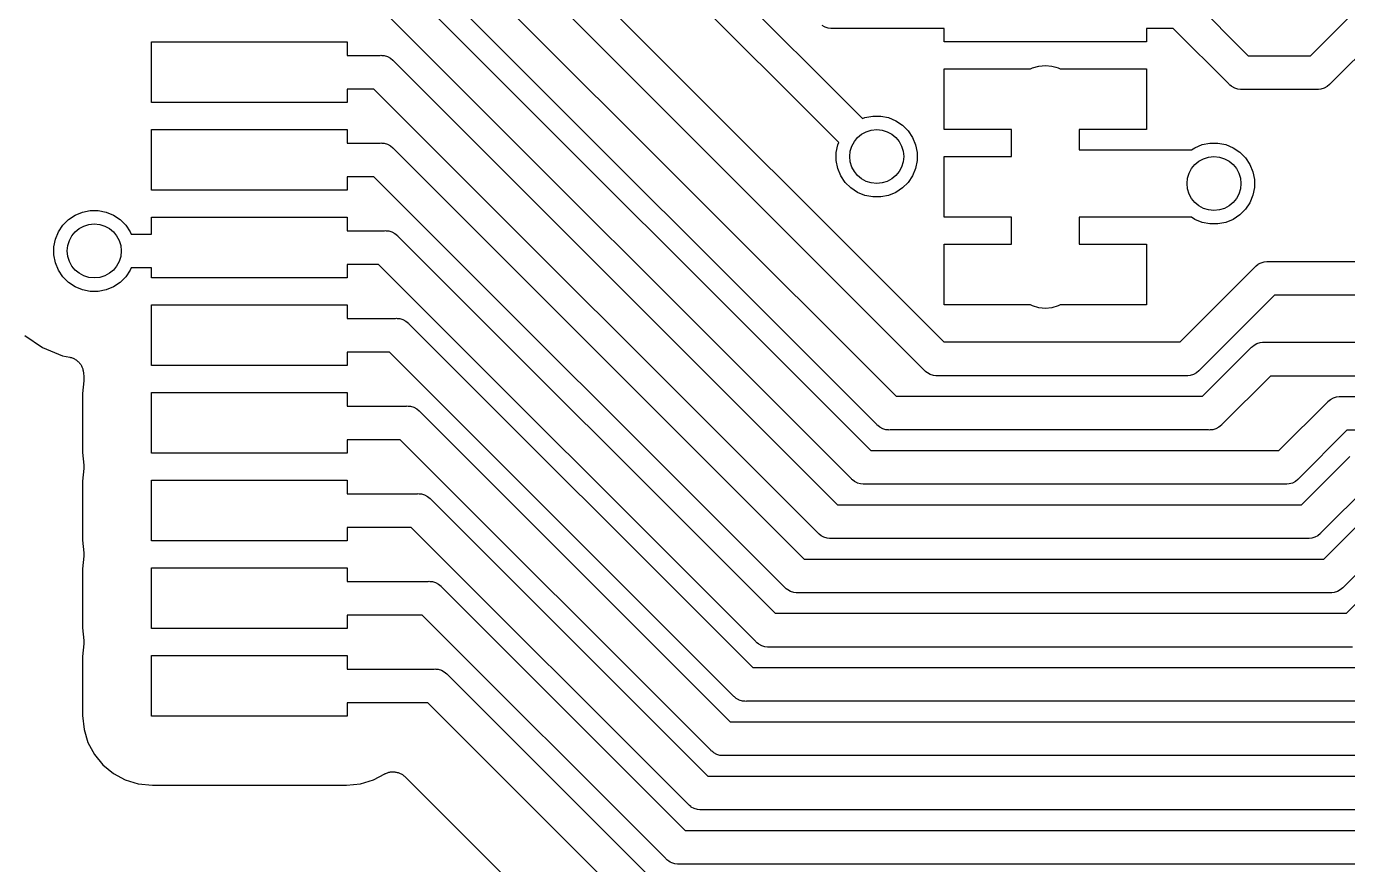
# Model space of a CAD drawing. Extents: x 3.61 to 7.55, y -5.8 to -3.38.
# Drawn here: x 5.0196 to 5.4051, y -4.9941 to -4.7494 of the extents above; entities that cross this region are included whole.
import ezdxf

# ---------------------------------------------------------------- set-up
doc = ezdxf.new("R2010")
doc.units = 0
doc.header["$MEASUREMENT"] = 0
doc.layers.add('BLACK', color=7, linetype='CONTINUOUS')

msp = doc.modelspace()

# ---------------------------------------------------------------- linework, layer by layer
at = {"layer": 'BLACK', "linetype": 'CONTINUOUS'}
for p, q in [((5.12017, -4.6329), (5.25956, -4.77228)), ((5.2526, -4.77924), (5.11194, -4.63859)), ((5.16229, -4.71653), (5.28729, -4.84154)), ((5.13748, -4.72146), (5.2734, -4.85738)), ((5.2816, -4.84977), (5.15406, -4.72222)), ((5.26771, -4.86561), (5.12925, -4.72715)), ((5.12668, -4.7339), (5.26601, -4.87322)), ((5.26032, -4.88145), (5.12099, -4.74213)), ((5.35995, -4.74177), (5.37615, -4.75797)), ((5.39434, -4.75797), (5.40804, -4.74427)), ((5.25244, -4.74953), (5.25181, -4.74919)), ((5.25266, -4.74965), (5.25244, -4.74953)), ((5.25359, -4.74993), (5.25266, -4.74965)), ((5.25432, -4.75), (5.25359, -4.74993)), ((5.25456, -4.75002), (5.25432, -4.75)), ((5.25432, -4.75), (5.25432, -4.75)), ((5.2548, -4.75), (5.25456, -4.75002)), ((5.2874, -4.75), (5.2548, -4.75)), ((5.2874, -4.75394), (5.2874, -4.75)), ((5.35426, -4.75), (5.34646, -4.75)), ((5.34646, -4.75), (5.34646, -4.75394)), ((5.37046, -4.7662), (5.35426, -4.75)), ((5.0561, -4.77165), (5.0561, -4.75394)), ((5.0561, -4.75394), (5.11319, -4.75394)), ((5.11319, -4.75394), (5.11319, -4.75787)), ((5.34646, -4.75394), (5.2874, -4.75394)), ((5.41373, -4.7525), (5.40003, -4.7662)), ((5.11319, -4.75787), (5.12279, -4.75787)), ((5.12279, -4.75787), (5.12303, -4.75785)), ((5.12303, -4.75785), (5.12327, -4.75787)), ((5.12327, -4.75787), (5.12327, -4.75787)), ((5.12327, -4.75787), (5.124, -4.75795)), ((5.124, -4.75795), (5.12492, -4.75823)), ((5.12492, -4.75823), (5.12578, -4.75868)), ((5.12578, -4.75868), (5.12653, -4.7593)), ((5.12653, -4.7593), (5.12668, -4.75949)), ((5.12668, -4.75949), (5.25626, -4.88906)), ((5.31262, -4.76181), (5.31314, -4.76153)), ((5.31314, -4.76153), (5.315, -4.76097)), ((5.315, -4.76097), (5.31693, -4.76078)), ((5.31693, -4.76078), (5.31886, -4.76097)), ((5.31886, -4.76097), (5.32002, -4.76132)), ((5.32002, -4.76132), (5.32071, -4.76153)), ((5.32071, -4.76153), (5.32124, -4.76181)), ((5.37615, -4.75797), (5.39434, -4.75797)), ((5.2874, -4.77953), (5.2874, -4.76181)), ((5.2874, -4.76181), (5.31262, -4.76181)), ((5.32124, -4.76181), (5.34646, -4.76181)), ((5.34646, -4.76181), (5.34646, -4.77953)), ((5.12099, -4.76772), (5.11319, -4.76772)), ((5.11319, -4.76772), (5.11319, -4.77165)), ((5.25057, -4.89729), (5.12099, -4.76772)), ((5.37061, -4.76639), (5.37046, -4.7662)), ((5.3708, -4.76654), (5.37061, -4.76639)), ((5.37124, -4.7669), (5.3708, -4.76654)), ((5.3708, -4.76654), (5.3708, -4.76654)), ((5.37136, -4.767), (5.37124, -4.7669)), ((5.37222, -4.76746), (5.37136, -4.767)), ((5.37315, -4.76774), (5.37222, -4.76746)), ((5.37387, -4.76781), (5.37315, -4.76774)), ((5.37411, -4.76784), (5.37387, -4.76781)), ((5.37387, -4.76781), (5.37387, -4.76781)), ((5.37435, -4.76781), (5.37411, -4.76784)), ((5.39614, -4.76781), (5.37435, -4.76781)), ((5.39638, -4.76784), (5.39614, -4.76781)), ((5.39662, -4.76781), (5.39638, -4.76784)), ((5.39734, -4.76774), (5.39662, -4.76781)), ((5.39662, -4.76781), (5.39662, -4.76781)), ((5.39827, -4.76746), (5.39734, -4.76774)), ((5.39913, -4.767), (5.39827, -4.76746)), ((5.39988, -4.76639), (5.39913, -4.767)), ((5.40003, -4.7662), (5.39988, -4.76639)), ((5.11319, -4.77165), (5.0561, -4.77165)), ((5.25956, -4.77228), (5.25956, -4.77228)), ((5.25956, -4.77228), (5.2636, -4.77632)), ((5.2636, -4.77632), (5.26427, -4.77604)), ((5.26427, -4.77604), (5.26655, -4.77559)), ((5.26655, -4.77559), (5.26888, -4.77559)), ((5.26888, -4.77559), (5.27116, -4.77604)), ((5.27116, -4.77604), (5.27331, -4.77693)), ((5.27331, -4.77693), (5.27525, -4.77823)), ((5.0561, -4.79724), (5.0561, -4.77953)), ((5.0561, -4.77953), (5.11319, -4.77953)), ((5.11319, -4.77953), (5.11319, -4.78346)), ((5.25664, -4.78328), (5.2526, -4.77924)), ((5.2526, -4.77924), (5.2526, -4.77924)), ((5.27525, -4.77823), (5.27689, -4.77987)), ((5.27689, -4.77987), (5.27818, -4.78181)), ((5.30709, -4.77953), (5.2874, -4.77953)), ((5.30709, -4.7874), (5.30709, -4.77953)), ((5.34646, -4.77953), (5.32677, -4.77953)), ((5.32677, -4.77953), (5.32677, -4.78543)), ((5.11319, -4.78346), (5.12279, -4.78346)), ((5.12279, -4.78346), (5.12303, -4.78344)), ((5.12303, -4.78344), (5.12327, -4.78346)), ((5.12327, -4.78346), (5.12327, -4.78346)), ((5.12327, -4.78346), (5.124, -4.78354)), ((5.124, -4.78354), (5.12492, -4.78382)), ((5.12492, -4.78382), (5.12578, -4.78427)), ((5.12578, -4.78427), (5.12653, -4.78489)), ((5.25591, -4.78624), (5.25636, -4.78396)), ((5.25636, -4.78396), (5.25664, -4.78328)), ((5.27818, -4.78181), (5.27907, -4.78396)), ((5.27907, -4.78396), (5.27953, -4.78624)), ((5.36055, -4.78481), (5.3627, -4.78392)), ((5.3627, -4.78392), (5.36498, -4.78346)), ((5.36498, -4.78346), (5.36731, -4.78346)), ((5.36731, -4.78346), (5.36959, -4.78392)), ((5.36959, -4.78392), (5.37174, -4.78481)), ((5.12653, -4.78489), (5.12668, -4.78508)), ((5.12668, -4.78508), (5.24651, -4.90491)), ((5.25591, -4.78856), (5.25591, -4.78624)), ((5.25636, -4.79085), (5.25591, -4.78856)), ((5.27953, -4.78856), (5.27907, -4.79085)), ((5.27953, -4.78624), (5.27953, -4.78856)), ((5.2874, -4.80512), (5.2874, -4.7874)), ((5.2874, -4.7874), (5.30709, -4.7874)), ((5.32677, -4.78543), (5.35961, -4.78543)), ((5.35961, -4.78543), (5.36055, -4.78481)), ((5.37174, -4.78481), (5.37367, -4.7861)), ((5.37367, -4.7861), (5.37532, -4.78775)), ((5.37532, -4.78775), (5.37661, -4.78968)), ((5.25725, -4.793), (5.25636, -4.79085)), ((5.27907, -4.79085), (5.27818, -4.793)), ((5.37661, -4.78968), (5.3775, -4.79183)), ((5.3775, -4.79183), (5.37795, -4.79411)), ((5.12099, -4.79331), (5.11319, -4.79331)), ((5.11319, -4.79331), (5.11319, -4.79724)), ((5.24082, -4.91314), (5.12099, -4.79331)), ((5.25854, -4.79493), (5.25725, -4.793)), ((5.26019, -4.79658), (5.25854, -4.79493)), ((5.27689, -4.79493), (5.27525, -4.79658)), ((5.27818, -4.793), (5.27689, -4.79493)), ((5.37795, -4.79411), (5.37795, -4.79644)), ((5.11319, -4.79724), (5.0561, -4.79724)), ((5.26212, -4.79787), (5.26019, -4.79658)), ((5.26427, -4.79876), (5.26212, -4.79787)), ((5.26655, -4.79921), (5.26427, -4.79876)), ((5.26888, -4.79921), (5.26655, -4.79921)), ((5.27116, -4.79876), (5.26888, -4.79921)), ((5.27331, -4.79787), (5.27116, -4.79876)), ((5.27525, -4.79658), (5.27331, -4.79787)), ((5.3775, -4.79872), (5.37661, -4.80087)), ((5.37795, -4.79644), (5.3775, -4.79872)), ((5.03378, -4.80449), (5.03592, -4.8036)), ((5.03592, -4.8036), (5.03821, -4.80315)), ((5.03821, -4.80315), (5.04053, -4.80315)), ((5.04053, -4.80315), (5.04282, -4.8036)), ((5.04282, -4.8036), (5.04496, -4.80449)), ((5.37532, -4.8028), (5.37367, -4.80445)), ((5.37661, -4.80087), (5.37532, -4.8028)), ((5.0289, -4.80937), (5.0302, -4.80743)), ((5.0302, -4.80743), (5.03184, -4.80579)), ((5.03184, -4.80579), (5.03378, -4.80449)), ((5.04496, -4.80449), (5.0469, -4.80579)), ((5.0469, -4.80579), (5.04854, -4.80743)), ((5.04854, -4.80743), (5.04984, -4.80937)), ((5.0561, -4.81004), (5.0561, -4.80512)), ((5.0561, -4.80512), (5.11319, -4.80512)), ((5.11319, -4.80512), (5.11319, -4.80906)), ((5.30709, -4.80512), (5.2874, -4.80512)), ((5.30709, -4.81299), (5.30709, -4.80512)), ((5.35961, -4.80512), (5.32677, -4.80512)), ((5.32677, -4.80512), (5.32677, -4.81299)), ((5.36055, -4.80574), (5.35961, -4.80512)), ((5.3627, -4.80663), (5.36055, -4.80574)), ((5.36498, -4.80709), (5.3627, -4.80663)), ((5.36731, -4.80709), (5.36498, -4.80709)), ((5.36959, -4.80663), (5.36731, -4.80709)), ((5.37174, -4.80574), (5.36959, -4.80663)), ((5.37367, -4.80445), (5.37174, -4.80574)), ((5.02756, -4.8138), (5.02801, -4.81152)), ((5.02801, -4.81152), (5.0289, -4.80937)), ((5.04984, -4.80937), (5.05012, -4.81004)), ((5.05012, -4.81004), (5.0561, -4.81004)), ((5.11319, -4.80906), (5.1241, -4.80906)), ((5.1241, -4.80906), (5.12435, -4.80903)), ((5.12435, -4.80903), (5.12459, -4.80906)), ((5.12459, -4.80906), (5.12459, -4.80906)), ((5.12459, -4.80906), (5.12531, -4.80913)), ((5.12531, -4.80913), (5.12624, -4.80941)), ((5.12624, -4.80941), (5.12709, -4.80986)), ((5.12709, -4.80986), (5.12784, -4.81048)), ((5.12784, -4.81048), (5.128, -4.81067)), ((5.128, -4.81067), (5.23808, -4.92075)), ((5.02756, -4.81612), (5.02756, -4.8138)), ((5.2874, -4.83071), (5.2874, -4.81299)), ((5.2874, -4.81299), (5.30709, -4.81299)), ((5.32677, -4.81299), (5.34646, -4.81299)), ((5.34646, -4.81299), (5.34646, -4.83071)), ((5.02801, -4.81841), (5.02756, -4.81612)), ((5.0289, -4.82056), (5.02801, -4.81841)), ((5.12231, -4.8189), (5.11319, -4.8189)), ((5.11319, -4.8189), (5.11319, -4.82283)), ((5.23239, -4.92898), (5.12231, -4.8189)), ((5.37811, -4.81966), (5.37826, -4.81947)), ((5.37826, -4.81947), (5.37845, -4.81931)), ((5.37845, -4.81931), (5.37901, -4.81885)), ((5.37845, -4.81931), (5.37845, -4.81931)), ((5.37901, -4.81885), (5.37917, -4.81877)), ((5.37917, -4.81877), (5.37987, -4.8184)), ((5.37987, -4.8184), (5.38079, -4.81811)), ((5.38079, -4.81811), (5.38152, -4.81804)), ((5.38152, -4.81804), (5.38176, -4.81802)), ((5.38152, -4.81804), (5.38152, -4.81804)), ((5.38176, -4.81802), (5.382, -4.81804)), ((5.382, -4.81804), (5.49319, -4.81804)), ((5.0302, -4.82249), (5.0289, -4.82056)), ((5.03184, -4.82413), (5.0302, -4.82249)), ((5.04854, -4.82249), (5.0469, -4.82413)), ((5.04984, -4.82056), (5.04854, -4.82249)), ((5.05012, -4.81988), (5.04984, -4.82056)), ((5.0561, -4.81988), (5.05012, -4.81988)), ((5.0561, -4.82283), (5.0561, -4.81988)), ((5.11319, -4.82283), (5.0561, -4.82283)), ((5.35623, -4.84154), (5.37811, -4.81966)), ((5.03378, -4.82543), (5.03184, -4.82413)), ((5.03592, -4.82632), (5.03378, -4.82543)), ((5.03821, -4.82677), (5.03592, -4.82632)), ((5.04053, -4.82677), (5.03821, -4.82677)), ((5.04282, -4.82632), (5.04053, -4.82677)), ((5.04496, -4.82543), (5.04282, -4.82632)), ((5.0469, -4.82413), (5.04496, -4.82543)), ((5.0561, -4.84843), (5.0561, -4.83071)), ((5.0561, -4.83071), (5.11319, -4.83071)), ((5.11319, -4.83071), (5.11319, -4.83465)), ((5.31262, -4.83071), (5.2874, -4.83071)), ((5.31314, -4.83099), (5.31262, -4.83071)), ((5.315, -4.83155), (5.31314, -4.83099)), ((5.32071, -4.83099), (5.31886, -4.83155)), ((5.32124, -4.83071), (5.32071, -4.83099)), ((5.34646, -4.83071), (5.32124, -4.83071)), ((5.3838, -4.82789), (5.36192, -4.84977)), ((5.49319, -4.82789), (5.3838, -4.82789)), ((5.11319, -4.83465), (5.12729, -4.83465)), ((5.12729, -4.83465), (5.12753, -4.83462)), ((5.12753, -4.83462), (5.12777, -4.83465)), ((5.12777, -4.83465), (5.12777, -4.83465)), ((5.12777, -4.83465), (5.1285, -4.83472)), ((5.1285, -4.83472), (5.12942, -4.835)), ((5.31693, -4.83174), (5.315, -4.83155)), ((5.31886, -4.83155), (5.31693, -4.83174)), ((5.12942, -4.835), (5.13028, -4.83546)), ((5.13028, -4.83546), (5.13103, -4.83607)), ((5.13103, -4.83607), (5.13118, -4.83626)), ((5.13118, -4.83626), (5.23152, -4.93659)), ((5.01909, -4.83967), (5.0243, -4.84315)), ((5.28729, -4.84154), (5.35623, -4.84154)), ((5.37738, -4.84281), (5.37783, -4.84244)), ((5.37783, -4.84244), (5.37869, -4.84198)), ((5.37869, -4.84198), (5.37961, -4.8417)), ((5.37961, -4.8417), (5.38034, -4.84163)), ((5.38034, -4.84163), (5.38058, -4.84161)), ((5.38034, -4.84163), (5.38034, -4.84163)), ((5.38058, -4.84161), (5.38082, -4.84163)), ((5.38082, -4.84163), (5.79969, -4.84163)), ((5.0243, -4.84315), (5.03009, -4.84555)), ((5.03009, -4.84555), (5.0322, -4.84597)), ((5.0322, -4.84597), (5.03227, -4.84598)), ((5.03227, -4.84598), (5.03248, -4.84605)), ((5.03248, -4.84605), (5.0327, -4.84609)), ((5.0327, -4.84609), (5.03294, -4.8462)), ((5.03294, -4.8462), (5.0332, -4.84628)), ((5.0332, -4.84628), (5.03339, -4.84639)), ((5.03339, -4.84639), (5.0336, -4.84647)), ((5.0336, -4.84647), (5.03382, -4.84662)), ((5.12549, -4.84449), (5.11319, -4.84449)), ((5.11319, -4.84449), (5.11319, -4.84843)), ((5.22583, -4.94482), (5.12549, -4.84449)), ((5.36279, -4.85738), (5.37693, -4.84324)), ((5.37693, -4.84324), (5.37708, -4.84305)), ((5.37708, -4.84305), (5.37738, -4.84281)), ((5.03382, -4.84662), (5.03405, -4.84675)), ((5.03405, -4.84675), (5.03422, -4.84689)), ((5.03422, -4.84689), (5.03441, -4.84702)), ((5.03441, -4.84702), (5.03459, -4.84721)), ((5.03459, -4.84721), (5.0348, -4.84738)), ((5.0348, -4.84738), (5.03494, -4.84755)), ((5.03494, -4.84755), (5.0351, -4.84771)), ((5.0351, -4.84771), (5.03524, -4.84793)), ((5.03524, -4.84793), (5.03541, -4.84814)), ((5.03541, -4.84814), (5.03551, -4.84834)), ((5.03551, -4.84834), (5.03564, -4.84852)), ((5.03564, -4.84852), (5.03574, -4.84877)), ((5.03574, -4.84877), (5.03586, -4.849)), ((5.03586, -4.849), (5.03592, -4.84922)), ((5.03592, -4.84922), (5.03601, -4.84942)), ((5.03601, -4.84942), (5.03606, -4.84968)), ((5.03606, -4.84968), (5.03613, -4.84994)), ((5.03613, -4.84994), (5.03615, -4.85016)), ((5.03615, -4.85016), (5.0362, -4.85038)), ((5.11319, -4.84843), (5.0561, -4.84843)), ((5.28176, -4.84995), (5.2816, -4.84977)), ((5.28194, -4.85011), (5.28176, -4.84995)), ((5.28233, -4.85042), (5.28194, -4.85011)), ((5.28194, -4.85011), (5.28194, -4.85011)), ((5.36176, -4.84995), (5.36102, -4.85057)), ((5.36192, -4.84977), (5.36176, -4.84995)), ((5.03635, -4.85285), (5.03598, -4.85654)), ((5.0362, -4.85038), (5.03635, -4.85187)), ((5.03635, -4.85187), (5.03635, -4.85188)), ((5.03635, -4.85188), (5.03635, -4.85188)), ((5.03635, -4.85188), (5.03635, -4.85188)), ((5.03635, -4.85188), (5.03635, -4.85194)), ((5.03635, -4.85194), (5.03635, -4.8524)), ((5.03635, -4.8524), (5.03635, -4.85285)), ((5.28251, -4.85057), (5.28233, -4.85042)), ((5.28336, -4.85103), (5.28251, -4.85057)), ((5.28429, -4.85131), (5.28336, -4.85103)), ((5.28501, -4.85138), (5.28429, -4.85131)), ((5.28525, -4.8514), (5.28501, -4.85138)), ((5.28501, -4.85138), (5.28501, -4.85138)), ((5.28549, -4.85138), (5.28525, -4.8514)), ((5.35803, -4.85138), (5.28549, -4.85138)), ((5.35827, -4.8514), (5.35803, -4.85138)), ((5.35851, -4.85138), (5.35827, -4.8514)), ((5.35923, -4.85131), (5.35851, -4.85138)), ((5.35851, -4.85138), (5.35851, -4.85138)), ((5.36016, -4.85103), (5.35923, -4.85131)), ((5.36102, -4.85057), (5.36016, -4.85103)), ((5.38262, -4.85147), (5.36848, -4.86561)), ((5.7979, -4.85147), (5.38262, -4.85147)), ((5.03598, -4.85654), (5.03598, -4.87377)), ((5.0561, -4.87402), (5.0561, -4.8563)), ((5.0561, -4.8563), (5.11319, -4.8563)), ((5.11319, -4.8563), (5.11319, -4.86024)), ((5.2734, -4.85738), (5.36279, -4.85738)), ((5.40014, -4.85828), (5.401, -4.85783)), ((5.401, -4.85783), (5.40104, -4.85781)), ((5.40104, -4.85781), (5.40192, -4.85754)), ((5.40192, -4.85754), (5.40265, -4.85747)), ((5.40265, -4.85747), (5.40289, -4.85745)), ((5.40265, -4.85747), (5.40265, -4.85747)), ((5.40289, -4.85745), (5.40313, -4.85747)), ((5.40313, -4.85747), (5.79313, -4.85747)), ((5.11319, -4.86024), (5.13047, -4.86024)), ((5.13047, -4.86024), (5.13072, -4.86021)), ((5.13072, -4.86021), (5.13096, -4.86024)), ((5.13096, -4.86024), (5.13096, -4.86024)), ((5.13096, -4.86024), (5.13168, -4.86031)), ((5.13168, -4.86031), (5.13261, -4.86059)), ((5.13261, -4.86059), (5.13346, -4.86105)), ((5.13346, -4.86105), (5.13421, -4.86166)), ((5.13421, -4.86166), (5.13437, -4.86185)), ((5.13437, -4.86185), (5.22495, -4.95244)), ((5.3851, -4.87322), (5.39924, -4.85909)), ((5.39924, -4.85909), (5.39939, -4.8589)), ((5.39939, -4.8589), (5.39971, -4.85864)), ((5.39971, -4.85864), (5.40014, -4.85828)), ((5.26786, -4.8658), (5.26771, -4.86561)), ((5.36848, -4.86561), (5.36833, -4.8658)), ((5.26805, -4.86595), (5.26786, -4.8658)), ((5.26859, -4.8664), (5.26805, -4.86595)), ((5.26805, -4.86595), (5.26805, -4.86595)), ((5.26861, -4.86641), (5.26859, -4.8664)), ((5.26946, -4.86687), (5.26861, -4.86641)), ((5.27039, -4.86715), (5.26946, -4.86687)), ((5.27112, -4.86722), (5.27039, -4.86715)), ((5.27136, -4.86724), (5.27112, -4.86722)), ((5.27112, -4.86722), (5.27112, -4.86722)), ((5.2716, -4.86722), (5.27136, -4.86724)), ((5.36459, -4.86722), (5.2716, -4.86722)), ((5.36483, -4.86724), (5.36459, -4.86722)), ((5.36507, -4.86722), (5.36483, -4.86724)), ((5.36579, -4.86715), (5.36507, -4.86722)), ((5.36507, -4.86722), (5.36507, -4.86722)), ((5.36672, -4.86687), (5.36579, -4.86715)), ((5.36758, -4.86641), (5.36672, -4.86687)), ((5.36833, -4.8658), (5.36758, -4.86641)), ((5.40493, -4.86732), (5.39079, -4.88145)), ((5.79133, -4.86732), (5.40493, -4.86732)), ((5.12868, -4.87008), (5.11319, -4.87008)), ((5.11319, -4.87008), (5.11319, -4.87402)), ((5.21927, -4.96067), (5.12868, -4.87008)), ((5.26601, -4.87322), (5.3851, -4.87322)), ((5.03598, -4.87377), (5.03635, -4.87746)), ((5.11319, -4.87402), (5.0561, -4.87402)), ((5.39166, -4.88906), (5.4058, -4.87493)), ((5.03635, -4.87844), (5.03598, -4.88214)), ((5.03635, -4.87746), (5.03635, -4.87747)), ((5.03635, -4.87747), (5.03635, -4.87747)), ((5.03635, -4.87747), (5.03635, -4.87747)), ((5.03635, -4.87747), (5.03635, -4.87753)), ((5.03635, -4.87753), (5.03635, -4.87799)), ((5.03635, -4.87799), (5.03635, -4.87844)), ((5.03598, -4.88214), (5.03598, -4.89936)), ((5.0561, -4.89961), (5.0561, -4.88189)), ((5.0561, -4.88189), (5.11319, -4.88189)), ((5.11319, -4.88189), (5.11319, -4.88583)), ((5.26047, -4.88164), (5.26032, -4.88145)), ((5.26066, -4.88179), (5.26047, -4.88164)), ((5.26122, -4.88225), (5.26066, -4.88179)), ((5.26198, -4.88266), (5.26122, -4.88225)), ((5.26208, -4.88271), (5.26198, -4.88266)), ((5.263, -4.88299), (5.26208, -4.88271)), ((5.26373, -4.88306), (5.263, -4.88299)), ((5.26397, -4.88309), (5.26373, -4.88306)), ((5.26373, -4.88306), (5.26373, -4.88306)), ((5.26421, -4.88306), (5.26397, -4.88309)), ((5.3869, -4.88306), (5.26421, -4.88306)), ((5.38714, -4.88309), (5.3869, -4.88306)), ((5.38738, -4.88306), (5.38714, -4.88309)), ((5.38811, -4.88299), (5.38738, -4.88306)), ((5.38738, -4.88306), (5.38738, -4.88306)), ((5.38903, -4.88271), (5.38811, -4.88299)), ((5.38989, -4.88225), (5.38903, -4.88271)), ((5.39064, -4.88164), (5.38989, -4.88225)), ((5.39079, -4.88145), (5.39064, -4.88164)), ((5.41149, -4.88316), (5.39735, -4.89729)), ((5.11319, -4.88583), (5.13366, -4.88583)), ((5.13366, -4.88583), (5.1339, -4.8858)), ((5.1339, -4.8858), (5.13414, -4.88583)), ((5.13414, -4.88583), (5.13414, -4.88583)), ((5.13414, -4.88583), (5.13487, -4.8859)), ((5.13487, -4.8859), (5.13579, -4.88618)), ((5.13579, -4.88618), (5.13665, -4.88664)), ((5.13665, -4.88664), (5.1374, -4.88725)), ((5.1374, -4.88725), (5.13755, -4.88744)), ((5.13755, -4.88744), (5.21839, -4.96828)), ((5.25626, -4.88906), (5.39166, -4.88906)), ((5.39823, -4.90491), (5.41236, -4.89077)), ((5.13186, -4.89567), (5.11319, -4.89567)), ((5.11319, -4.89567), (5.11319, -4.89961)), ((5.2127, -4.97651), (5.13186, -4.89567)), ((5.03598, -4.89936), (5.03635, -4.90305)), ((5.11319, -4.89961), (5.0561, -4.89961)), ((5.25073, -4.89748), (5.25057, -4.89729)), ((5.25091, -4.89764), (5.25073, -4.89748)), ((5.25147, -4.8981), (5.25091, -4.89764)), ((5.25091, -4.89764), (5.25091, -4.89764)), ((5.25229, -4.89853), (5.25147, -4.8981)), ((5.25233, -4.89855), (5.25229, -4.89853)), ((5.25326, -4.89884), (5.25233, -4.89855)), ((5.25398, -4.89891), (5.25326, -4.89884)), ((5.25422, -4.89893), (5.25398, -4.89891)), ((5.25398, -4.89891), (5.25398, -4.89891)), ((5.25446, -4.89891), (5.25422, -4.89893)), ((5.39346, -4.89891), (5.25446, -4.89891)), ((5.3937, -4.89893), (5.39346, -4.89891)), ((5.39394, -4.89891), (5.3937, -4.89893)), ((5.39467, -4.89884), (5.39394, -4.89891)), ((5.39394, -4.89891), (5.39394, -4.89891)), ((5.3956, -4.89855), (5.39467, -4.89884)), ((5.39645, -4.8981), (5.3956, -4.89855)), ((5.3972, -4.89748), (5.39645, -4.8981)), ((5.39735, -4.89729), (5.3972, -4.89748)), ((5.41805, -4.899), (5.40392, -4.91314)), ((5.03635, -4.90403), (5.03598, -4.90773)), ((5.03635, -4.90305), (5.03635, -4.90306)), ((5.03635, -4.90306), (5.03635, -4.90306)), ((5.03635, -4.90306), (5.03635, -4.90306)), ((5.03635, -4.90306), (5.03635, -4.90312)), ((5.03635, -4.90312), (5.03635, -4.90358)), ((5.03635, -4.90358), (5.03635, -4.90403)), ((5.03598, -4.90773), (5.03598, -4.92495)), ((5.0561, -4.9252), (5.0561, -4.90748)), ((5.0561, -4.90748), (5.11319, -4.90748)), ((5.11319, -4.90748), (5.11319, -4.91142)), ((5.24651, -4.90491), (5.39823, -4.90491)), ((5.40479, -4.92075), (5.41892, -4.90661)), ((5.11319, -4.91142), (5.13685, -4.91142)), ((5.13685, -4.91142), (5.13709, -4.91139)), ((5.13709, -4.91139), (5.13733, -4.91142)), ((5.13733, -4.91142), (5.13733, -4.91142)), ((5.13733, -4.91142), (5.13805, -4.91149)), ((5.13805, -4.91149), (5.13898, -4.91177)), ((5.13898, -4.91177), (5.13983, -4.91223)), ((5.13983, -4.91223), (5.14058, -4.91284)), ((5.14058, -4.91284), (5.14074, -4.91303)), ((5.14074, -4.91303), (5.21183, -4.98412)), ((5.24098, -4.91333), (5.24082, -4.91314)), ((5.24116, -4.91348), (5.24098, -4.91333)), ((5.24117, -4.91348), (5.24116, -4.91348)), ((5.2413, -4.91359), (5.24117, -4.91348)), ((5.24173, -4.91394), (5.2413, -4.91359)), ((5.24258, -4.9144), (5.24173, -4.91394)), ((5.24351, -4.91468), (5.24258, -4.9144)), ((5.24423, -4.91475), (5.24351, -4.91468)), ((5.24447, -4.91477), (5.24423, -4.91475)), ((5.24423, -4.91475), (5.24423, -4.91475)), ((5.24472, -4.91475), (5.24447, -4.91477)), ((5.40002, -4.91475), (5.24472, -4.91475)), ((5.40027, -4.91477), (5.40002, -4.91475)), ((5.40051, -4.91475), (5.40027, -4.91477)), ((5.40123, -4.91468), (5.40051, -4.91475)), ((5.40051, -4.91475), (5.40051, -4.91475)), ((5.40216, -4.9144), (5.40123, -4.91468)), ((5.40301, -4.91394), (5.40216, -4.9144)), ((5.40376, -4.91333), (5.40301, -4.91394)), ((5.40392, -4.91314), (5.40376, -4.91333)), ((5.13505, -4.92126), (5.11319, -4.92126)), ((5.11319, -4.92126), (5.11319, -4.9252)), ((5.20614, -4.99235), (5.13505, -4.92126)), ((5.23808, -4.92075), (5.40479, -4.92075)), ((5.03598, -4.92495), (5.03635, -4.92864)), ((5.11319, -4.9252), (5.0561, -4.9252)), ((5.03635, -4.92962), (5.03598, -4.93332)), ((5.03635, -4.92864), (5.03635, -4.92865)), ((5.03635, -4.92865), (5.03635, -4.92865)), ((5.03635, -4.92865), (5.03635, -4.92865)), ((5.03635, -4.92865), (5.03635, -4.92871)), ((5.03635, -4.92871), (5.03635, -4.92917)), ((5.03635, -4.92917), (5.03635, -4.92962)), ((5.23254, -4.92917), (5.23239, -4.92898)), ((5.23273, -4.92932), (5.23254, -4.92917)), ((5.23318, -4.92969), (5.23273, -4.92932)), ((5.23273, -4.92932), (5.23273, -4.92932)), ((5.23329, -4.92978), (5.23318, -4.92969)), ((5.23415, -4.93024), (5.23329, -4.92978)), ((5.23508, -4.93052), (5.23415, -4.93024)), ((5.2358, -4.93059), (5.23508, -4.93052)), ((5.23604, -4.93062), (5.2358, -4.93059)), ((5.2358, -4.93059), (5.2358, -4.93059)), ((5.23628, -4.93059), (5.23604, -4.93062)), ((5.40659, -4.93059), (5.23628, -4.93059)), ((5.03598, -4.93332), (5.03598, -4.95054)), ((5.0561, -4.95079), (5.0561, -4.93307)), ((5.0561, -4.93307), (5.11319, -4.93307)), ((5.11319, -4.93307), (5.11319, -4.93701)), ((5.11319, -4.93701), (5.13854, -4.93701)), ((5.13854, -4.93701), (5.13878, -4.93698)), ((5.13878, -4.93698), (5.13902, -4.93701)), ((5.13902, -4.93701), (5.13902, -4.93701)), ((5.13902, -4.93701), (5.13974, -4.93708)), ((5.13974, -4.93708), (5.14067, -4.93736)), ((5.14067, -4.93736), (5.14153, -4.93782)), ((5.14153, -4.93782), (5.14228, -4.93843)), ((5.14228, -4.93843), (5.14243, -4.93862)), ((5.14243, -4.93862), (5.20378, -4.99996)), ((5.23152, -4.93659), (5.41135, -4.93659)), ((5.22598, -4.94501), (5.22583, -4.94482)), ((5.22617, -4.94517), (5.22598, -4.94501)), ((5.22673, -4.94563), (5.22617, -4.94517)), ((5.22751, -4.94604), (5.22673, -4.94563)), ((5.22759, -4.94608), (5.22751, -4.94604)), ((5.22851, -4.94636), (5.22759, -4.94608)), ((5.22924, -4.94644), (5.22851, -4.94636)), ((5.22948, -4.94646), (5.22924, -4.94644)), ((5.22924, -4.94644), (5.22924, -4.94644)), ((5.22972, -4.94644), (5.22948, -4.94646)), ((5.41315, -4.94644), (5.22972, -4.94644)), ((5.03598, -4.95054), (5.03639, -4.95471)), ((5.13674, -4.94685), (5.11319, -4.94685)), ((5.11319, -4.94685), (5.11319, -4.95079)), ((5.19809, -5.0082), (5.13674, -4.94685)), ((5.11319, -4.95079), (5.0561, -4.95079)), ((5.22495, -4.95244), (5.41791, -4.95244)), ((5.03639, -4.95471), (5.03754, -4.95848)), ((5.03754, -4.95848), (5.03939, -4.96195)), ((5.03939, -4.96195), (5.04189, -4.965)), ((5.21942, -4.96085), (5.21927, -4.96067)), ((5.21961, -4.96101), (5.21942, -4.96085)), ((5.21987, -4.96123), (5.21961, -4.96101)), ((5.21961, -4.96101), (5.21961, -4.96101)), ((5.22017, -4.96147), (5.21987, -4.96123)), ((5.22102, -4.96193), (5.22017, -4.96147)), ((5.22195, -4.96221), (5.22102, -4.96193)), ((5.04189, -4.965), (5.04494, -4.9675)), ((5.22267, -4.96228), (5.22195, -4.96221)), ((5.22292, -4.9623), (5.22267, -4.96228)), ((5.22267, -4.96228), (5.22267, -4.96228)), ((5.22316, -4.96228), (5.22292, -4.9623)), ((5.41971, -4.96228), (5.22316, -4.96228)), ((5.04494, -4.9675), (5.04841, -4.96935)), ((5.04841, -4.96935), (5.05218, -4.9705)), ((5.11711, -4.9705), (5.12088, -4.96935)), ((5.12088, -4.96935), (5.12418, -4.96759)), ((5.12418, -4.96759), (5.12424, -4.96756)), ((5.12424, -4.96756), (5.12445, -4.96748)), ((5.12445, -4.96748), (5.12465, -4.96737)), ((5.12465, -4.96737), (5.1249, -4.9673)), ((5.1249, -4.9673), (5.12515, -4.9672)), ((5.12515, -4.9672), (5.12537, -4.96716)), ((5.12537, -4.96716), (5.12558, -4.96709)), ((5.12558, -4.96709), (5.12585, -4.96707)), ((5.12585, -4.96707), (5.12611, -4.96702)), ((5.12611, -4.96702), (5.12633, -4.96702)), ((5.12633, -4.96702), (5.12655, -4.967)), ((5.12655, -4.967), (5.12682, -4.96703)), ((5.12682, -4.96703), (5.12708, -4.96703)), ((5.12708, -4.96703), (5.1273, -4.96708)), ((5.1273, -4.96708), (5.12752, -4.9671)), ((5.12752, -4.9671), (5.12778, -4.96718)), ((5.12778, -4.96718), (5.12804, -4.96723)), ((5.12804, -4.96723), (5.12824, -4.96732)), ((5.12824, -4.96732), (5.12846, -4.96738)), ((5.12846, -4.96738), (5.12869, -4.96751)), ((5.12869, -4.96751), (5.12894, -4.96761)), ((5.12894, -4.96761), (5.12912, -4.96774)), ((5.12912, -4.96774), (5.12932, -4.96785)), ((5.12932, -4.96785), (5.12952, -4.96801)), ((5.12952, -4.96801), (5.12974, -4.96816)), ((5.12974, -4.96816), (5.1299, -4.96832)), ((5.1299, -4.96832), (5.13007, -4.96846)), ((5.13007, -4.96846), (5.17741, -5.01581)), ((5.21839, -4.96828), (5.42448, -4.96828)), ((5.05218, -4.9705), (5.05635, -4.97091)), ((5.05635, -4.97091), (5.11294, -4.97091)), ((5.11294, -4.97091), (5.11711, -4.9705)), ((5.21286, -4.9767), (5.2127, -4.97651)), ((5.21304, -4.97685), (5.21286, -4.9767)), ((5.21346, -4.97719), (5.21304, -4.97685)), ((5.21304, -4.97685), (5.21304, -4.97685)), ((5.21361, -4.97731), (5.21346, -4.97719)), ((5.21446, -4.97777), (5.21361, -4.97731)), ((5.21539, -4.97805), (5.21446, -4.97777)), ((5.21611, -4.97812), (5.21539, -4.97805)), ((5.21635, -4.97815), (5.21611, -4.97812)), ((5.21611, -4.97812), (5.21611, -4.97812)), ((5.21659, -4.97812), (5.21635, -4.97815)), ((5.42627, -4.97812), (5.21659, -4.97812)), ((5.21183, -4.98412), (5.43104, -4.98412)), ((5.20629, -4.99254), (5.20614, -4.99235)), ((5.20648, -4.99269), (5.20629, -4.99254)), ((5.20704, -4.99315), (5.20648, -4.99269)), ((5.20648, -4.99269), (5.20648, -4.99269)), ((5.20747, -4.99338), (5.20704, -4.99315)), ((5.2079, -4.99361), (5.20747, -4.99338)), ((5.20883, -4.99389), (5.2079, -4.99361)), ((5.20955, -4.99396), (5.20883, -4.99389)), ((5.20979, -4.99399), (5.20955, -4.99396)), ((5.20955, -4.99396), (5.20955, -4.99396)), ((5.21003, -4.99396), (5.20979, -4.99399)), ((5.43284, -4.99396), (5.21003, -4.99396))]:
    msp.add_line(p, q, dxfattribs=at)
at = {"layer": 'BLACK'}
for centre in [(5.26772, -4.7874), (5.36614, -4.79528), (5.03937, -4.81496)]:
    msp.add_circle(centre, 0.00787, dxfattribs=at)

doc.saveas('drawing.dxf')
